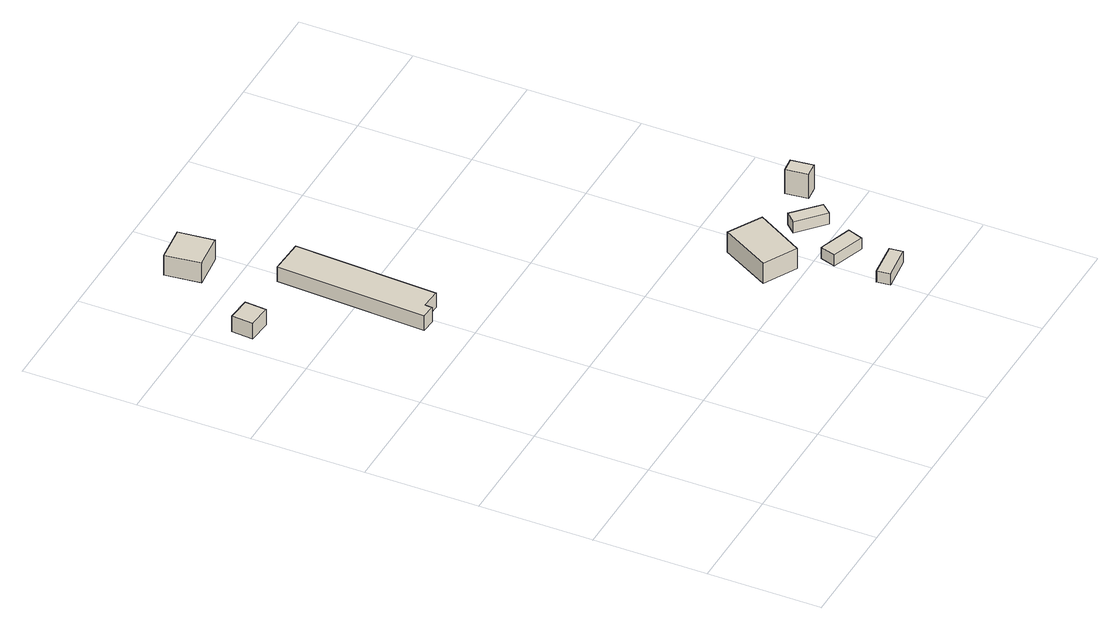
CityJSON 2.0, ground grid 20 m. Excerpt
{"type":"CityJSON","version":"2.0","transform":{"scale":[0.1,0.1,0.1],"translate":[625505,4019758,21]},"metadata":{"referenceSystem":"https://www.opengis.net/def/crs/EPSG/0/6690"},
"CityObjects":{
"building1":{"type":"Building","attributes":{"class":"3001","usage":"422","measuredHeight":3.8,"BuildingDetailAttribute.orgUsage":"12","BuildingDetailAttribute.surveyYear":2017,"BuildingIDAttribute.prefecture":"17","BuildingIDAttribute.city":"17206"},"geometry":[{"type":"Solid","lod":"1","boundaries":[[[[0,1,2,3]],[[2,4,5,3]],[[1,6,4,2]],[[0,7,6,1]],[[3,5,7,0]],[[4,6,7,5]]]]}]},
"building2":{"type":"Building","attributes":{"class":"3001","usage":"422","measuredHeight":3.1,"BuildingDetailAttribute.orgUsage":"12","BuildingDetailAttribute.surveyYear":2017,"BuildingIDAttribute.prefecture":"17","BuildingIDAttribute.city":"17206"},"geometry":[{"type":"Solid","lod":"1","boundaries":[[[[8,9,10,11,12,13]],[[12,14,15,13]],[[11,16,14,12]],[[10,17,16,11]],[[9,18,17,10]],[[8,19,18,9]],[[13,15,19,8]],[[14,16,17,18,19,15]]]]}]},
"building3":{"type":"Building","attributes":{"class":"3001","usage":"422","measuredHeight":4.2,"BuildingDetailAttribute.orgUsage":"12","BuildingDetailAttribute.surveyYear":2017,"BuildingIDAttribute.prefecture":"17","BuildingIDAttribute.city":"17206"},"geometry":[{"type":"Solid","lod":"1","boundaries":[[[[20,21,22,23]],[[22,24,25,23]],[[21,26,24,22]],[[20,27,26,21]],[[23,25,27,20]],[[24,26,27,25]]]]}]},
"building4":{"type":"Building","attributes":{"measuredHeight":2.3,"BuildingDetailAttribute.surveyYear":2017,"BuildingIDAttribute.prefecture":"17","BuildingIDAttribute.city":"17206"},"geometry":[{"type":"Solid","lod":"1","boundaries":[[[[28,29,30,31]],[[30,32,33,31]],[[29,34,32,30]],[[28,35,34,29]],[[31,33,35,28]],[[32,34,35,33]]]]}]},
"building5":{"type":"Building","attributes":{"class":"3001","usage":"422","measuredHeight":4.5,"BuildingDetailAttribute.orgUsage":"12","BuildingDetailAttribute.surveyYear":2017,"BuildingIDAttribute.prefecture":"17","BuildingIDAttribute.city":"17206"},"geometry":[{"type":"Solid","lod":"1","boundaries":[[[[36,37,38,39]],[[38,40,41,39]],[[37,42,40,38]],[[36,43,42,37]],[[39,41,43,36]],[[40,42,43,41]]]]}]},
"building6":{"type":"Building","attributes":{"measuredHeight":2.3,"BuildingDetailAttribute.surveyYear":2017,"BuildingIDAttribute.prefecture":"17","BuildingIDAttribute.city":"17206"},"geometry":[{"type":"Solid","lod":"1","boundaries":[[[[44,45,46,47]],[[46,48,49,47]],[[45,50,48,46]],[[44,51,50,45]],[[47,49,51,44]],[[48,50,51,49]]]]}]},
"building7":{"type":"Building","attributes":{"measuredHeight":2.3,"BuildingDetailAttribute.surveyYear":2017,"BuildingIDAttribute.prefecture":"17","BuildingIDAttribute.city":"17206"},"geometry":[{"type":"Solid","lod":"1","boundaries":[[[[52,53,54,55]],[[54,56,57,55]],[[53,58,56,54]],[[52,59,58,53]],[[55,57,59,52]],[[56,58,59,57]]]]}]},
"building8":{"type":"Building","attributes":{"class":"3003","measuredHeight":5,"BuildingDetailAttribute.surveyYear":2017,"BuildingIDAttribute.prefecture":"17","BuildingIDAttribute.city":"17206"},"geometry":[{"type":"Solid","lod":"1","boundaries":[[[[60,61,62,63]],[[62,64,65,63]],[[61,66,64,62]],[[60,67,66,61]],[[63,65,67,60]],[[64,66,67,65]]]]}]}
},
"vertices":[
[49,930,28],[46,892,28],[4,895,28],[7,933,28],[4,895,59],[7,933,59],[46,892,59],[49,930,59],
[201,915,41],[188,663,41],[153,665,41],[152,652,41],[127,654,41],[140,918,41],[127,654,70],[140,918,70],[152,652,70],[153,665,70],[188,663,70],[201,915,70],
[192,1052,3],[129,1045,3],[121,1108,3],[185,1115,3],[121,1108,42],[185,1115,42],[129,1045,42],[192,1052,42],
[547,18,99],[486,10,99],[483,34,99],[544,41,99],[483,34,121],[544,41,121],[486,10,121],[547,18,121],
[453,281,96],[512,248,96],[463,163,96],[405,195,96],[463,163,136],[405,195,136],[512,248,136],[453,281,136],
[549,92,99],[491,112,99],[500,139,99],[559,119,99],[500,139,121],[559,119,121],[491,112,121],[549,92,121],
[539,207,99],[556,225,99],[601,184,99],[585,166,99],[601,184,121],[585,166,121],[556,225,121],[539,207,121],
[665,273,87],[670,234,87],[644,231,87],[639,270,87],[644,231,135],[639,270,135],[670,234,135],[665,273,135]
]}
